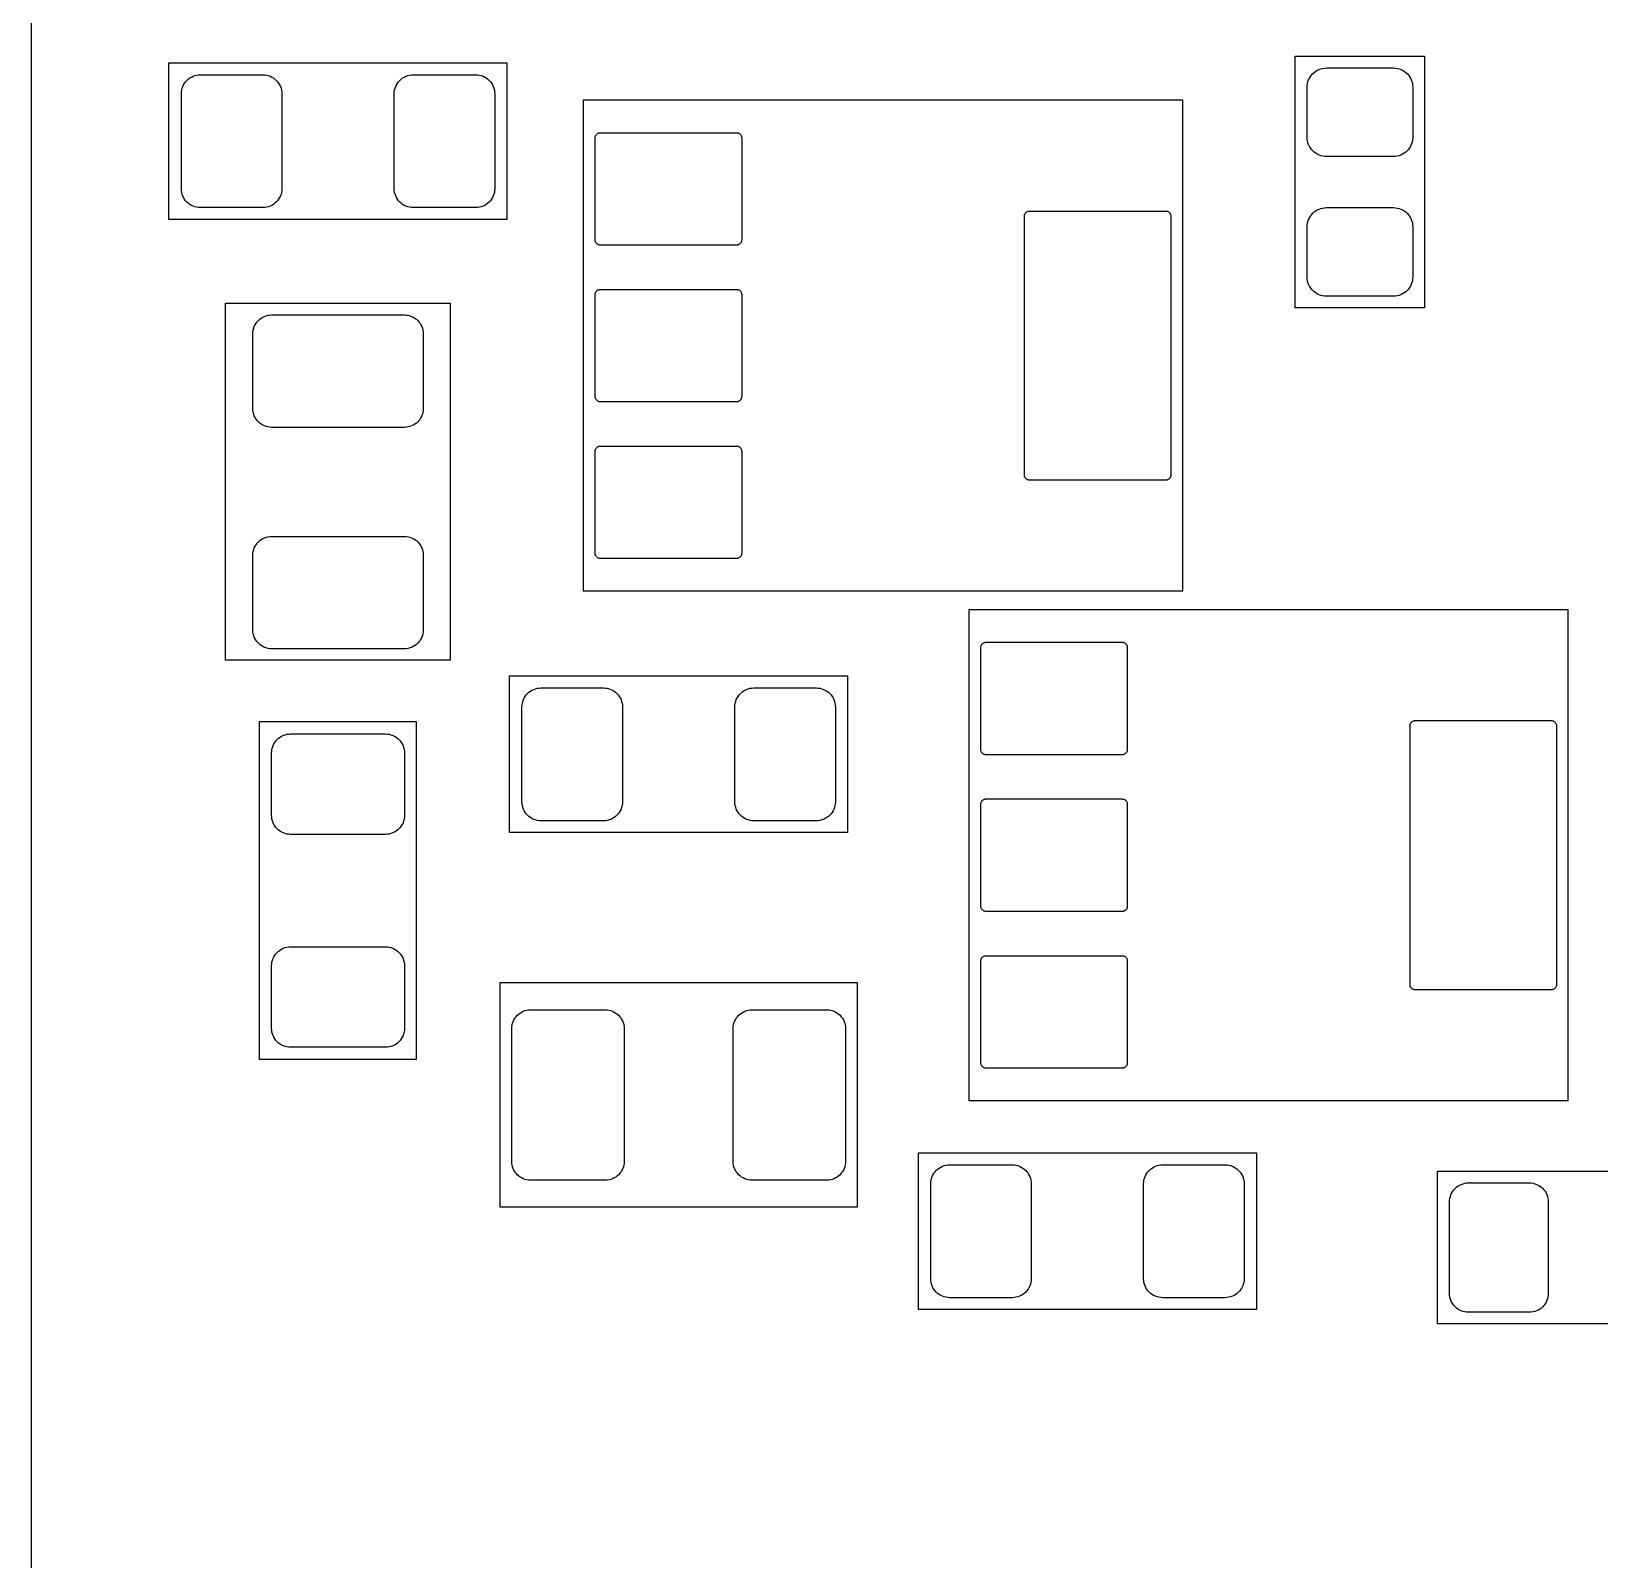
# Model space of a CAD drawing. Extents: x 0 to 143, y 0 to 190.
# Drawn here: x 0.07 to 23.09, y 127.75 to 150.18 of the extents above; entities that cross this region are included whole.
import ezdxf

# ---------------------------------------------------------------- set-up
doc = ezdxf.new("R2010")
doc.units = 0

msp = doc.modelspace()

# ---------------------------------------------------------------- linework, layer by layer
at = {"layer": 'Layer 1', "color": 7}
for points in [[(0.07366, 93.07282), (0.07366, 180.0729)], [(2.09296, 149.72244), (7.05358, 149.72244)], [(2.09296, 147.4212), (2.09296, 149.72244)], [(7.05358, 149.72244), (7.05358, 147.4212)], [(18.62328, 146.12326), (18.62328, 149.8215)], [(18.62328, 149.8215), (20.5232, 149.8215)], [(20.5232, 149.8215), (20.5232, 146.12326)], [(8.17372, 149.17126), (8.17372, 141.9729)], [(16.97482, 149.17126), (8.17372, 149.17126)], [(16.97482, 141.9729), (16.97482, 149.17126)], [(7.05358, 147.4212), (2.09296, 147.4212)], [(2.92354, 140.95182), (2.92354, 146.19184)], [(2.92354, 146.19184), (6.223, 146.19184)], [(6.223, 146.19184), (6.223, 140.95182)], [(20.5232, 146.12326), (18.62328, 146.12326)], [(8.17372, 141.9729), (16.97482, 141.9729)], [(13.83284, 141.6935), (13.83284, 134.4926)], [(22.63394, 141.6935), (13.83284, 141.6935)], [(22.63394, 134.4926), (22.63394, 141.6935)], [(6.223, 140.95182), (2.92354, 140.95182)], [(7.09422, 140.72322), (12.05484, 140.72322)], [(7.09422, 138.42198), (7.09422, 140.72322)], [(12.05484, 140.72322), (12.05484, 138.42198)], [(3.42392, 140.05266), (5.72262, 140.05266)], [(3.42392, 135.09204), (3.42392, 140.05266)], [(5.72262, 140.05266), (5.72262, 135.09204)], [(12.05484, 138.42198), (7.09422, 138.42198)], [(6.95452, 136.22234), (12.19454, 136.22234)], [(6.95452, 132.92288), (6.95452, 136.22234)], [(12.19454, 136.22234), (12.19454, 132.92288)], [(5.72262, 135.09204), (3.42392, 135.09204)], [(13.83284, 134.4926), (22.63394, 134.4926)], [(13.0937, 133.72298), (18.05432, 133.72298)], [(13.0937, 131.42174), (13.0937, 133.72298)], [(18.05432, 133.72298), (18.05432, 131.42174)], [(20.7137, 133.4512), (25.61336, 133.4512)], [(20.7137, 131.21346), (20.7137, 133.4512)], [(12.19454, 132.92288), (6.95452, 132.92288)], [(18.05432, 131.42174), (13.0937, 131.42174)], [(25.61336, 131.21346), (20.7137, 131.21346)]]:
    msp.add_lwpolyline(points, dxfattribs=at)
at = {"layer": 'Layer 1', "color": 16}
for points in [[(20.095083, 149.644716), (20.12254, 149.640652), (20.149439, 149.633794), (20.17555, 149.624396), (20.20062, 149.612712), (20.224394, 149.598488), (20.24667, 149.581724), (20.267219, 149.563182), (20.285862, 149.542608), (20.302372, 149.52051), (20.316622, 149.496634), (20.328484, 149.471488), (20.337831, 149.445326), (20.344562, 149.418402), (20.348651, 149.39097), (20.349997, 149.363284), (20.349997, 148.628716), (20.348651, 148.60103), (20.344562, 148.573598), (20.337831, 148.546674), (20.328484, 148.520512), (20.316622, 148.495366), (20.302372, 148.47149), (20.285862, 148.449392), (20.267219, 148.428818), (20.24667, 148.410022), (20.224394, 148.393512), (20.20062, 148.379288), (20.17555, 148.367604), (20.149439, 148.358206), (20.12254, 148.351348), (20.095083, 148.347284), (20.067397, 148.346014), (19.082614, 148.346014), (19.054902, 148.347284), (19.02747, 148.351348), (19.000572, 148.358206), (18.97446, 148.367604), (18.949391, 148.379288), (18.925591, 148.393512), (18.903315, 148.410022), (18.882766, 148.428818), (18.864148, 148.449392), (18.847638, 148.47149), (18.833363, 148.495366), (18.821502, 148.520512), (18.81218, 148.546674), (18.805423, 148.573598), (18.801359, 148.60103), (18.800013, 148.628716), (18.800013, 149.363284), (18.801359, 149.39097), (18.805423, 149.418402), (18.81218, 149.445326), (18.821502, 149.471488), (18.833363, 149.496634), (18.847638, 149.52051), (18.864148, 149.542608), (18.882766, 149.563182), (18.903315, 149.581724), (18.925591, 149.598488), (18.949391, 149.612712), (18.97446, 149.624396), (19.000572, 149.633794), (19.02747, 149.640652), (19.054902, 149.644716), (19.082614, 149.645986), (20.067397, 149.645986), (20.095083, 149.644716)], [(3.498977, 149.54464), (3.526003, 149.540576), (3.552495, 149.533972), (3.5782, 149.524828), (3.602888, 149.513144), (3.626307, 149.499174), (3.648253, 149.482918), (3.668497, 149.464376), (3.686835, 149.44431), (3.703091, 149.422212), (3.717138, 149.398844), (3.728822, 149.374206), (3.738016, 149.348552), (3.744646, 149.321882), (3.748659, 149.294958), (3.750005, 149.26778), (3.750005, 147.874336), (3.748659, 147.846904), (3.744646, 147.81998), (3.738016, 147.793564), (3.728822, 147.76791), (3.717138, 147.743018), (3.703091, 147.71965), (3.686835, 147.697806), (3.668497, 147.677486), (3.648253, 147.659198), (3.626307, 147.642942), (3.602888, 147.628972), (3.5782, 147.617288), (3.552495, 147.60789), (3.526003, 147.601286), (3.498977, 147.597222), (3.471697, 147.595952), (2.55331, 147.595952), (2.52602, 147.597222), (2.499007, 147.601286), (2.472512, 147.60789), (2.4468, 147.617288), (2.422111, 147.628972), (2.398685, 147.642942), (2.376749, 147.659198), (2.356513, 147.677486), (2.338172, 147.697806), (2.321903, 147.71965), (2.307862, 147.743018), (2.296185, 147.76791), (2.286983, 147.793564), (2.280349, 147.81998), (2.27634, 147.846904), (2.275002, 147.874336), (2.275002, 149.26778), (2.27634, 149.294958), (2.280349, 149.321882), (2.286983, 149.348552), (2.296185, 149.374206), (2.307862, 149.398844), (2.321903, 149.422212), (2.338172, 149.44431), (2.356513, 149.464376), (2.376749, 149.482918), (2.398685, 149.499174), (2.422111, 149.513144), (2.4468, 149.524828), (2.472512, 149.533972), (2.499007, 149.540576), (2.52602, 149.54464), (2.55331, 149.54591), (3.471697, 149.54591), (3.498977, 149.54464)], [(6.62399, 149.54464), (6.65099, 149.540576), (6.677482, 149.533972), (6.703212, 149.524828), (6.727901, 149.513144), (6.75132, 149.499174), (6.773266, 149.482918), (6.793484, 149.464376), (6.811823, 149.44431), (6.828104, 149.422212), (6.84215, 149.398844), (6.853809, 149.374206), (6.863029, 149.348552), (6.869659, 149.321882), (6.873672, 149.294958), (6.874993, 149.26778), (6.874993, 147.874336), (6.873672, 147.846904), (6.869659, 147.81998), (6.863029, 147.793564), (6.853809, 147.76791), (6.84215, 147.743018), (6.828104, 147.71965), (6.811823, 147.697806), (6.793484, 147.677486), (6.773266, 147.659198), (6.75132, 147.642942), (6.727901, 147.628972), (6.703212, 147.617288), (6.677482, 147.60789), (6.65099, 147.601286), (6.62399, 147.597222), (6.59671, 147.595952), (5.678297, 147.595952), (5.651017, 147.597222), (5.624017, 147.601286), (5.597525, 147.60789), (5.571795, 147.617288), (5.547106, 147.628972), (5.523687, 147.642942), (5.501742, 147.659198), (5.481523, 147.677486), (5.463184, 147.697806), (5.446903, 147.71965), (5.432857, 147.743018), (5.421173, 147.76791), (5.411978, 147.793564), (5.405349, 147.81998), (5.401335, 147.846904), (5.399989, 147.874336), (5.399989, 149.26778), (5.401335, 149.294958), (5.405349, 149.321882), (5.411978, 149.348552), (5.421173, 149.374206), (5.432857, 149.398844), (5.446903, 149.422212), (5.463184, 149.44431), (5.481523, 149.464376), (5.501742, 149.482918), (5.523687, 149.499174), (5.547106, 149.513144), (5.571795, 149.524828), (5.597525, 149.533972), (5.624017, 149.540576), (5.651017, 149.54464), (5.678297, 149.54591), (6.59671, 149.54591), (6.62399, 149.54464)], [(10.432364, 148.695518), (10.439629, 148.694502), (10.446766, 148.692724), (10.4537, 148.690184), (10.460355, 148.687136), (10.46668, 148.683326), (10.472572, 148.679008), (10.478033, 148.673928), (10.482986, 148.668594), (10.487355, 148.662752), (10.49114, 148.656402), (10.494289, 148.649798), (10.496779, 148.642686), (10.498557, 148.635574), (10.499649, 148.628462), (10.500004, 148.621096), (10.500004, 147.120972), (10.499649, 147.113606), (10.498557, 147.106494), (10.496779, 147.099128), (10.494289, 147.09227), (10.49114, 147.085666), (10.487355, 147.079316), (10.482986, 147.073474), (10.478033, 147.067886), (10.472572, 147.06306), (10.46668, 147.058742), (10.460355, 147.054932), (10.4537, 147.05163), (10.446766, 147.049344), (10.439629, 147.047566), (10.432364, 147.046296), (10.424998, 147.046042), (8.425002, 147.046042), (8.417662, 147.046296), (8.410372, 147.047566), (8.403234, 147.049344), (8.3963, 147.05163), (8.389645, 147.054932), (8.383321, 147.058742), (8.377428, 147.06306), (8.371967, 147.067886), (8.367014, 147.073474), (8.362645, 147.079316), (8.358861, 147.085666), (8.355711, 147.09227), (8.353222, 147.099128), (8.351444, 147.106494), (8.350352, 147.113606), (8.349996, 147.120972), (8.349996, 148.621096), (8.350352, 148.628462), (8.351444, 148.635574), (8.353222, 148.642686), (8.355711, 148.649798), (8.358861, 148.656402), (8.362645, 148.662752), (8.367014, 148.668594), (8.371967, 148.673928), (8.377428, 148.679008), (8.383321, 148.683326), (8.389645, 148.687136), (8.3963, 148.690184), (8.403234, 148.692724), (8.410372, 148.694502), (8.417662, 148.695518), (8.425002, 148.696026), (10.424998, 148.696026), (10.432364, 148.695518)], [(20.095083, 147.594682), (20.12254, 147.590618), (20.149439, 147.58376), (20.17555, 147.574362), (20.20062, 147.562678), (20.224394, 147.548454), (20.24667, 147.531944), (20.267219, 147.513148), (20.285862, 147.492574), (20.302372, 147.470476), (20.316622, 147.4466), (20.328484, 147.421454), (20.337831, 147.395546), (20.344562, 147.368622), (20.348651, 147.34119), (20.349997, 147.313504), (20.349997, 146.578682), (20.348651, 146.550996), (20.344562, 146.523564), (20.337831, 146.49664), (20.328484, 146.470478), (20.316622, 146.445332), (20.302372, 146.42171), (20.285862, 146.399358), (20.267219, 146.378784), (20.24667, 146.360242), (20.224394, 146.343732), (20.20062, 146.329254), (20.17555, 146.31757), (20.149439, 146.308172), (20.12254, 146.301314), (20.095083, 146.29725), (20.067397, 146.29598), (19.082614, 146.29598), (19.054902, 146.29725), (19.02747, 146.301314), (19.000572, 146.308172), (18.97446, 146.31757), (18.949391, 146.329254), (18.925591, 146.343732), (18.903315, 146.360242), (18.882766, 146.378784), (18.864148, 146.399358), (18.847638, 146.42171), (18.833363, 146.445332), (18.821502, 146.470478), (18.81218, 146.49664), (18.805423, 146.523564), (18.801359, 146.550996), (18.800013, 146.578682), (18.800013, 147.313504), (18.801359, 147.34119), (18.805423, 147.368622), (18.81218, 147.395546), (18.821502, 147.421454), (18.833363, 147.4466), (18.847638, 147.470476), (18.864148, 147.492574), (18.882766, 147.513148), (18.903315, 147.531944), (18.925591, 147.548454), (18.949391, 147.562678), (18.97446, 147.574362), (19.000572, 147.58376), (19.02747, 147.590618), (19.054902, 147.594682), (19.082614, 147.595952), (20.067397, 147.595952), (20.095083, 147.594682)], [(16.732352, 147.54566), (16.739641, 147.544644), (16.746779, 147.542866), (16.753713, 147.540326), (16.760368, 147.537024), (16.766667, 147.533468), (16.772585, 147.528896), (16.778046, 147.52407), (16.782974, 147.518482), (16.787368, 147.51264), (16.791153, 147.50629), (16.794302, 147.499686), (16.796766, 147.492828), (16.798569, 147.485716), (16.799636, 147.47835), (16.799992, 147.470984), (16.799992, 143.67089), (16.799636, 143.663524), (16.798569, 143.656412), (16.796766, 143.6493), (16.794302, 143.642188), (16.791153, 143.635584), (16.787368, 143.629234), (16.782974, 143.623392), (16.778046, 143.618058), (16.772585, 143.612978), (16.766667, 143.60866), (16.760368, 143.60485), (16.753713, 143.601802), (16.746779, 143.599262), (16.739641, 143.597484), (16.732352, 143.596468), (16.725011, 143.59596), (14.72499, 143.59596), (14.717649, 143.596468), (14.710359, 143.597484), (14.703222, 143.599262), (14.696288, 143.601802), (14.689658, 143.60485), (14.683334, 143.60866), (14.677415, 143.612978), (14.67198, 143.618058), (14.667027, 143.623392), (14.662633, 143.629234), (14.658848, 143.635584), (14.655698, 143.642188), (14.653235, 143.6493), (14.651431, 143.656412), (14.650364, 143.663524), (14.650009, 143.67089), (14.650009, 147.470984), (14.650364, 147.47835), (14.651431, 147.485716), (14.653235, 147.492828), (14.655698, 147.499686), (14.658848, 147.50629), (14.662633, 147.51264), (14.667027, 147.518482), (14.67198, 147.52407), (14.677415, 147.528896), (14.683334, 147.533468), (14.689658, 147.537024), (14.696288, 147.540326), (14.703222, 147.542866), (14.710359, 147.544644), (14.717649, 147.54566), (14.72499, 147.545914), (16.725011, 147.545914), (16.732352, 147.54566)], [(10.432364, 146.395548), (10.439629, 146.394532), (10.446766, 146.392754), (10.4537, 146.390214), (10.460355, 146.387166), (10.46668, 146.383356), (10.472572, 146.379038), (10.478033, 146.373958), (10.482986, 146.368624), (10.487355, 146.362782), (10.49114, 146.356432), (10.494289, 146.349828), (10.496779, 146.342716), (10.498557, 146.335604), (10.499649, 146.328238), (10.500004, 146.321126), (10.500004, 144.821002), (10.499649, 144.813636), (10.498557, 144.80627), (10.496779, 144.799158), (10.494289, 144.7923), (10.49114, 144.785696), (10.487355, 144.779346), (10.482986, 144.773504), (10.478033, 144.767916), (10.472572, 144.76309), (10.46668, 144.758518), (10.460355, 144.754962), (10.4537, 144.75166), (10.446766, 144.74912), (10.439629, 144.747342), (10.432364, 144.746326), (10.424998, 144.746072), (8.425002, 144.746072), (8.417662, 144.746326), (8.410372, 144.747342), (8.403234, 144.74912), (8.3963, 144.75166), (8.389645, 144.754962), (8.383321, 144.758518), (8.377428, 144.76309), (8.371967, 144.767916), (8.367014, 144.773504), (8.362645, 144.779346), (8.358861, 144.785696), (8.355711, 144.7923), (8.353222, 144.799158), (8.351444, 144.80627), (8.350352, 144.813636), (8.349996, 144.821002), (8.349996, 146.321126), (8.350352, 146.328238), (8.351444, 146.335604), (8.353222, 146.342716), (8.355711, 146.349828), (8.358861, 146.356432), (8.362645, 146.362782), (8.367014, 146.368624), (8.371967, 146.373958), (8.377428, 146.379038), (8.383321, 146.383356), (8.389645, 146.387166), (8.3963, 146.390214), (8.403234, 146.392754), (8.410372, 146.394532), (8.417662, 146.395548), (8.425002, 146.396056), (10.424998, 146.396056), (10.432364, 146.395548)], [(5.576951, 146.019628), (5.603646, 146.015818), (5.629834, 146.009214), (5.655234, 146.00007), (5.679643, 145.98864), (5.702783, 145.97467), (5.724449, 145.958668), (5.744464, 145.94038), (5.762574, 145.920568), (5.778652, 145.898724), (5.792521, 145.87561), (5.804078, 145.851226), (5.813171, 145.825826), (5.819724, 145.799664), (5.823687, 145.772994), (5.825007, 145.74607), (5.825007, 144.645996), (5.823687, 144.619072), (5.819724, 144.592402), (5.813171, 144.56624), (5.804078, 144.54084), (5.792521, 144.516456), (5.778652, 144.493342), (5.762574, 144.471498), (5.744464, 144.451432), (5.724449, 144.433398), (5.702783, 144.417396), (5.679643, 144.403426), (5.655234, 144.391996), (5.629834, 144.382852), (5.603646, 144.376248), (5.576951, 144.372438), (5.550002, 144.370914), (3.599993, 144.370914), (3.573043, 144.372438), (3.546348, 144.376248), (3.520161, 144.382852), (3.494761, 144.391996), (3.470377, 144.403426), (3.447212, 144.417396), (3.425546, 144.433398), (3.405556, 144.451432), (3.38742, 144.471498), (3.371342, 144.493342), (3.357474, 144.516456), (3.345942, 144.54084), (3.336849, 144.56624), (3.330296, 144.592402), (3.326333, 144.619072), (3.325012, 144.645996), (3.325012, 145.74607), (3.326333, 145.772994), (3.330296, 145.799664), (3.336849, 145.825826), (3.345942, 145.851226), (3.357474, 145.87561), (3.371342, 145.898724), (3.38742, 145.920568), (3.405556, 145.94038), (3.425546, 145.958668), (3.447212, 145.97467), (3.470377, 145.98864), (3.494761, 146.00007), (3.520161, 146.009214), (3.546348, 146.015818), (3.573043, 146.019628), (3.599993, 146.020898), (5.550002, 146.020898), (5.576951, 146.019628)], [(10.432364, 144.095578), (10.439629, 144.094562), (10.446766, 144.092784), (10.4537, 144.090244), (10.460355, 144.087196), (10.46668, 144.083386), (10.472572, 144.079068), (10.478033, 144.073988), (10.482986, 144.068654), (10.487355, 144.062558), (10.49114, 144.056462), (10.494289, 144.049604), (10.496779, 144.042746), (10.498557, 144.035634), (10.499649, 144.028268), (10.500004, 144.020902), (10.500004, 142.521032), (10.499649, 142.513666), (10.498557, 142.5063), (10.496779, 142.499188), (10.494289, 142.49233), (10.49114, 142.485726), (10.487355, 142.479376), (10.482986, 142.473534), (10.478033, 142.467946), (10.472572, 142.46312), (10.46668, 142.458548), (10.460355, 142.454738), (10.4537, 142.45169), (10.446766, 142.44915), (10.439629, 142.447372), (10.432364, 142.446356), (10.424998, 142.446102), (8.425002, 142.446102), (8.417662, 142.446356), (8.410372, 142.447372), (8.403234, 142.44915), (8.3963, 142.45169), (8.389645, 142.454738), (8.383321, 142.458548), (8.377428, 142.46312), (8.371967, 142.467946), (8.367014, 142.473534), (8.362645, 142.479376), (8.358861, 142.485726), (8.355711, 142.49233), (8.353222, 142.499188), (8.351444, 142.5063), (8.350352, 142.513666), (8.349996, 142.521032), (8.349996, 144.020902), (8.350352, 144.028268), (8.351444, 144.035634), (8.353222, 144.042746), (8.355711, 144.049604), (8.358861, 144.056462), (8.362645, 144.062558), (8.367014, 144.068654), (8.371967, 144.073988), (8.377428, 144.079068), (8.383321, 144.083386), (8.389645, 144.087196), (8.3963, 144.090244), (8.403234, 144.092784), (8.410372, 144.094562), (8.417662, 144.095578), (8.425002, 144.096086), (10.424998, 144.096086), (10.432364, 144.095578)], [(5.576951, 142.769698), (5.603646, 142.765634), (5.629834, 142.759284), (5.655234, 142.75014), (5.679643, 142.738456), (5.702783, 142.72474), (5.724449, 142.708484), (5.744464, 142.69045), (5.762574, 142.670384), (5.778652, 142.648794), (5.792521, 142.62568), (5.804078, 142.601296), (5.813171, 142.575896), (5.819724, 142.549734), (5.823687, 142.523064), (5.825007, 142.495886), (5.825007, 141.396066), (5.823687, 141.369142), (5.819724, 141.342472), (5.813171, 141.316056), (5.804078, 141.290656), (5.792521, 141.266272), (5.778652, 141.243158), (5.762574, 141.221568), (5.744464, 141.201502), (5.724449, 141.183468), (5.702783, 141.167466), (5.679643, 141.153496), (5.655234, 141.141812), (5.629834, 141.132922), (5.603646, 141.126318), (5.576951, 141.122254), (5.550002, 141.120984), (3.599993, 141.120984), (3.573043, 141.122254), (3.546348, 141.126318), (3.520161, 141.132922), (3.494761, 141.141812), (3.470377, 141.153496), (3.447212, 141.167466), (3.425546, 141.183468), (3.405556, 141.201502), (3.38742, 141.221568), (3.371342, 141.243158), (3.357474, 141.266272), (3.345942, 141.290656), (3.336849, 141.316056), (3.330296, 141.342472), (3.326333, 141.369142), (3.325012, 141.396066), (3.325012, 142.495886), (3.326333, 142.523064), (3.330296, 142.549734), (3.336849, 142.575896), (3.345942, 142.601296), (3.357474, 142.62568), (3.371342, 142.648794), (3.38742, 142.670384), (3.405556, 142.69045), (3.425546, 142.708484), (3.447212, 142.72474), (3.470377, 142.738456), (3.494761, 142.75014), (3.520161, 142.759284), (3.546348, 142.765634), (3.573043, 142.769698), (3.599993, 142.770968), (5.550002, 142.770968), (5.576951, 142.769698)], [(16.092348, 141.215726), (16.099638, 141.214456), (16.106775, 141.212678), (16.113709, 141.210392), (16.120364, 141.20709), (16.126663, 141.20328), (16.132581, 141.198962), (16.138042, 141.194136), (16.14297, 141.188548), (16.147364, 141.182706), (16.151149, 141.176356), (16.154298, 141.169752), (16.156762, 141.162894), (16.158566, 141.155528), (16.159632, 141.148416), (16.160013, 141.14105), (16.160013, 139.640926), (16.159632, 139.63356), (16.158566, 139.626448), (16.156762, 139.619336), (16.154298, 139.612224), (16.151149, 139.60562), (16.147364, 139.59927), (16.14297, 139.593428), (16.138042, 139.58784), (16.132581, 139.583014), (16.126663, 139.578696), (16.120364, 139.574886), (16.113709, 139.571584), (16.106775, 139.569298), (16.099638, 139.56752), (16.092348, 139.56625), (16.085007, 139.565996), (14.085011, 139.565996), (14.077645, 139.56625), (14.070381, 139.56752), (14.063218, 139.569298), (14.056309, 139.571584), (14.049654, 139.574886), (14.04333, 139.578696), (14.037412, 139.583014), (14.031976, 139.58784), (14.027023, 139.593428), (14.022629, 139.59927), (14.01887, 139.60562), (14.01572, 139.612224), (14.013231, 139.619336), (14.011453, 139.626448), (14.010361, 139.63356), (14.010005, 139.640926), (14.010005, 141.14105), (14.010361, 141.148416), (14.011453, 141.155528), (14.013231, 141.162894), (14.01572, 141.169752), (14.01887, 141.176356), (14.022629, 141.182706), (14.027023, 141.188548), (14.031976, 141.194136), (14.037412, 141.198962), (14.04333, 141.20328), (14.049654, 141.20709), (14.056309, 141.210392), (14.063218, 141.212678), (14.070381, 141.214456), (14.077645, 141.215726), (14.085011, 141.21598), (16.085007, 141.21598), (16.092348, 141.215726)], [(8.498992, 140.544658), (8.525993, 140.540594), (8.552485, 140.53399), (8.578215, 140.524846), (8.602904, 140.513162), (8.626323, 140.499192), (8.648243, 140.482936), (8.668487, 140.464394), (8.686825, 140.444328), (8.703107, 140.42223), (8.717128, 140.398862), (8.728812, 140.374224), (8.738006, 140.34857), (8.744661, 140.3219), (8.748649, 140.294976), (8.749995, 140.267798), (8.749995, 138.874354), (8.748649, 138.846922), (8.744661, 138.819998), (8.738006, 138.793582), (8.728812, 138.767674), (8.717128, 138.743036), (8.703107, 138.719668), (8.686825, 138.697824), (8.668487, 138.677504), (8.648243, 138.659216), (8.626323, 138.64296), (8.602904, 138.628736), (8.578215, 138.617306), (8.552485, 138.607908), (8.525993, 138.601304), (8.498992, 138.59724), (8.471713, 138.59597), (7.5533, 138.59597), (7.52602, 138.59724), (7.498994, 138.601304), (7.472502, 138.607908), (7.446797, 138.617306), (7.422109, 138.628736), (7.39869, 138.64296), (7.376744, 138.659216), (7.3565, 138.677504), (7.338162, 138.697824), (7.321906, 138.719668), (7.307859, 138.743036), (7.296175, 138.767674), (7.286981, 138.793582), (7.280351, 138.819998), (7.276338, 138.846922), (7.274992, 138.874354), (7.274992, 140.267798), (7.276338, 140.294976), (7.280351, 140.3219), (7.286981, 140.34857), (7.296175, 140.374224), (7.307859, 140.398862), (7.321906, 140.42223), (7.338162, 140.444328), (7.3565, 140.464394), (7.376744, 140.482936), (7.39869, 140.499192), (7.422109, 140.513162), (7.446797, 140.524846), (7.472502, 140.53399), (7.498994, 140.540594), (7.52602, 140.544658), (7.5533, 140.545928), (8.471713, 140.545928), (8.498992, 140.544658)], [(11.62398, 140.544658), (11.651005, 140.540594), (11.677498, 140.53399), (11.703202, 140.524846), (11.727891, 140.513162), (11.75131, 140.499192), (11.773256, 140.482936), (11.793499, 140.464394), (11.811838, 140.444328), (11.828094, 140.42223), (11.84214, 140.398862), (11.853824, 140.374224), (11.863019, 140.34857), (11.869649, 140.3219), (11.873662, 140.294976), (11.875008, 140.267798), (11.875008, 138.874354), (11.873662, 138.846922), (11.869649, 138.819998), (11.863019, 138.793582), (11.853824, 138.767674), (11.84214, 138.743036), (11.828094, 138.719668), (11.811838, 138.697824), (11.793499, 138.677504), (11.773256, 138.659216), (11.75131, 138.64296), (11.727891, 138.628736), (11.703202, 138.617306), (11.677498, 138.607908), (11.651005, 138.601304), (11.62398, 138.59724), (11.5967, 138.59597), (10.678287, 138.59597), (10.651033, 138.59724), (10.624007, 138.601304), (10.597515, 138.607908), (10.57181, 138.617306), (10.547121, 138.628736), (10.523677, 138.64296), (10.501757, 138.659216), (10.481513, 138.677504), (10.463174, 138.697824), (10.446893, 138.719668), (10.432872, 138.743036), (10.421188, 138.767674), (10.411993, 138.793582), (10.405339, 138.819998), (10.401351, 138.846922), (10.400005, 138.874354), (10.400005, 140.267798), (10.401351, 140.294976), (10.405339, 140.3219), (10.411993, 140.34857), (10.421188, 140.374224), (10.432872, 140.398862), (10.446893, 140.42223), (10.463174, 140.444328), (10.481513, 140.464394), (10.501757, 140.482936), (10.523677, 140.499192), (10.547121, 140.513162), (10.57181, 140.524846), (10.597515, 140.53399), (10.624007, 140.540594), (10.651033, 140.544658), (10.678287, 140.545928), (11.5967, 140.545928), (11.62398, 140.544658)], [(22.392361, 140.065614), (22.399625, 140.064598), (22.406762, 140.06282), (22.413697, 140.06028), (22.420351, 140.057232), (22.426676, 140.053422), (22.432569, 140.04885), (22.43803, 140.044024), (22.442983, 140.03869), (22.447352, 140.032594), (22.451136, 140.026244), (22.454286, 140.01964), (22.456775, 140.012782), (22.458553, 140.00567), (22.459645, 139.998304), (22.460001, 139.990938), (22.460001, 136.191098), (22.459645, 136.183732), (22.458553, 136.176366), (22.456775, 136.169254), (22.454286, 136.162396), (22.451136, 136.155538), (22.447352, 136.149442), (22.442983, 136.143346), (22.43803, 136.138012), (22.432569, 136.132932), (22.426676, 136.128614), (22.420351, 136.124804), (22.413697, 136.121756), (22.406762, 136.119216), (22.399625, 136.117438), (22.392361, 136.116422), (22.384995, 136.115914), (20.384999, 136.115914), (20.377658, 136.116422), (20.370368, 136.117438), (20.363231, 136.119216), (20.356297, 136.121756), (20.349642, 136.124804), (20.343343, 136.128614), (20.337424, 136.132932), (20.331963, 136.138012), (20.327036, 136.143346), (20.322642, 136.149442), (20.318857, 136.155538), (20.315707, 136.162396), (20.313218, 136.169254), (20.31144, 136.176366), (20.310373, 136.183732), (20.309992, 136.191098), (20.309992, 139.990938), (20.310373, 139.998304), (20.31144, 140.00567), (20.313218, 140.012782), (20.315707, 140.01964), (20.318857, 140.026244), (20.322642, 140.032594), (20.327036, 140.03869), (20.331963, 140.044024), (20.337424, 140.04885), (20.343343, 140.053422), (20.349642, 140.057232), (20.356297, 140.06028), (20.363231, 140.06282), (20.370368, 140.064598), (20.377658, 140.065614), (20.384999, 140.066122), (22.384995, 140.066122), (22.392361, 140.065614)], [(5.298973, 139.86978), (5.325999, 139.865716), (5.352491, 139.859112), (5.378196, 139.849714), (5.402885, 139.83803), (5.426329, 139.82406), (5.448249, 139.807804), (5.468493, 139.789516), (5.486832, 139.769196), (5.503088, 139.747352), (5.517134, 139.723984), (5.528818, 139.699092), (5.538013, 139.673438), (5.544642, 139.647022), (5.548655, 139.620098), (5.550002, 139.592666), (5.550002, 138.674202), (5.548655, 138.647024), (5.544642, 138.6201), (5.538013, 138.59343), (5.528818, 138.567776), (5.517134, 138.543138), (5.503088, 138.51977), (5.486832, 138.497672), (5.468493, 138.477606), (5.448249, 138.459064), (5.426329, 138.442808), (5.402885, 138.428838), (5.378196, 138.417154), (5.352491, 138.40801), (5.325999, 138.401406), (5.298973, 138.397342), (5.271694, 138.396072), (3.878301, 138.396072), (3.851021, 138.397342), (3.823995, 138.401406), (3.797503, 138.40801), (3.771798, 138.417154), (3.74711, 138.428838), (3.723691, 138.442808), (3.701745, 138.459064), (3.681501, 138.477606), (3.663163, 138.497672), (3.646907, 138.51977), (3.63286, 138.543138), (3.621176, 138.567776), (3.611982, 138.59343), (3.605352, 138.6201), (3.601339, 138.647024), (3.599993, 138.674202), (3.599993, 139.592666), (3.601339, 139.620098), (3.605352, 139.647022), (3.611982, 139.673438), (3.621176, 139.699092), (3.63286, 139.723984), (3.646907, 139.747352), (3.663163, 139.769196), (3.681501, 139.789516), (3.701745, 139.807804), (3.723691, 139.82406), (3.74711, 139.83803), (3.771798, 139.849714), (3.797503, 139.859112), (3.823995, 139.865716), (3.851021, 139.86978), (3.878301, 139.87105), (5.271694, 139.87105), (5.298973, 139.86978)], [(16.092348, 138.915756), (16.099638, 138.914486), (16.106775, 138.912708), (16.113709, 138.910168), (16.120364, 138.90712), (16.126663, 138.90331), (16.132581, 138.898992), (16.138042, 138.893912), (16.14297, 138.888578), (16.147364, 138.882736), (16.151149, 138.876386), (16.154298, 138.869782), (16.156762, 138.86267), (16.158566, 138.855558), (16.159632, 138.848446), (16.160013, 138.84108), (16.160013, 137.340956), (16.159632, 137.33359), (16.158566, 137.326478), (16.156762, 137.319112), (16.154298, 137.312254), (16.151149, 137.30565), (16.147364, 137.2993), (16.14297, 137.293458), (16.138042, 137.28787), (16.132581, 137.283044), (16.126663, 137.278726), (16.120364, 137.274916), (16.113709, 137.271614), (16.106775, 137.269328), (16.099638, 137.26755), (16.092348, 137.26628), (16.085007, 137.266026), (14.085011, 137.266026), (14.077645, 137.26628), (14.070381, 137.26755), (14.063218, 137.269328), (14.056309, 137.271614), (14.049654, 137.274916), (14.04333, 137.278726), (14.037412, 137.283044), (14.031976, 137.28787), (14.027023, 137.293458), (14.022629, 137.2993), (14.01887, 137.30565), (14.01572, 137.312254), (14.013231, 137.319112), (14.011453, 137.326478), (14.010361, 137.33359), (14.010005, 137.340956), (14.010005, 138.84108), (14.010361, 138.848446), (14.011453, 138.855558), (14.013231, 138.86267), (14.01572, 138.869782), (14.01887, 138.876386), (14.022629, 138.882736), (14.027023, 138.888578), (14.031976, 138.893912), (14.037412, 138.898992), (14.04333, 138.90331), (14.049654, 138.90712), (14.056309, 138.910168), (14.063218, 138.912708), (14.070381, 138.914486), (14.077645, 138.915756), (14.085011, 138.91601), (16.085007, 138.91601), (16.092348, 138.915756)], [(5.298973, 136.744564), (5.325999, 136.740754), (5.352491, 136.733896), (5.378196, 136.724752), (5.402885, 136.713068), (5.426329, 136.699098), (5.448249, 136.682842), (5.468493, 136.664554), (5.486832, 136.644234), (5.503088, 136.62239), (5.517134, 136.598768), (5.528818, 136.57413), (5.538013, 136.548476), (5.544642, 136.52206), (5.548655, 136.494882), (5.550002, 136.467704), (5.550002, 135.54924), (5.548655, 135.522062), (5.544642, 135.494884), (5.538013, 135.468468), (5.528818, 135.442814), (5.517134, 135.418176), (5.503088, 135.394808), (5.486832, 135.37271), (5.468493, 135.35239), (5.448249, 135.334102), (5.426329, 135.317846), (5.402885, 135.303876), (5.378196, 135.292192), (5.352491, 135.283048), (5.325999, 135.276444), (5.298973, 135.27238), (5.271694, 135.27111), (3.878301, 135.27111), (3.851021, 135.27238), (3.823995, 135.276444), (3.797503, 135.283048), (3.771798, 135.292192), (3.74711, 135.303876), (3.723691, 135.317846), (3.701745, 135.334102), (3.681501, 135.35239), (3.663163, 135.37271), (3.646907, 135.394808), (3.63286, 135.418176), (3.621176, 135.442814), (3.611982, 135.468468), (3.605352, 135.494884), (3.601339, 135.522062), (3.599993, 135.54924), (3.599993, 136.467704), (3.601339, 136.494882), (3.605352, 136.52206), (3.611982, 136.548476), (3.621176, 136.57413), (3.63286, 136.598768), (3.646907, 136.62239), (3.663163, 136.644234), (3.681501, 136.664554), (3.701745, 136.682842), (3.723691, 136.699098), (3.74711, 136.713068), (3.771798, 136.724752), (3.797503, 136.733896), (3.823995, 136.740754), (3.851021, 136.744564), (3.878301, 136.746088), (5.271694, 136.746088), (5.298973, 136.744564)], [(16.092348, 136.615532), (16.099638, 136.614516), (16.106775, 136.612738), (16.113709, 136.610198), (16.120364, 136.60715), (16.126663, 136.60334), (16.132581, 136.599022), (16.138042, 136.593942), (16.14297, 136.588608), (16.147364, 136.582766), (16.151149, 136.576416), (16.154298, 136.569812), (16.156762, 136.5627), (16.158566, 136.555588), (16.159632, 136.548476), (16.160013, 136.54111), (16.160013, 135.040986), (16.159632, 135.03362), (16.158566, 135.026254), (16.156762, 135.019142), (16.154298, 135.012284), (16.151149, 135.00568), (16.147364, 134.99933), (16.14297, 134.993488), (16.138042, 134.9879), (16.132581, 134.983074), (16.126663, 134.978756), (16.120364, 134.974946), (16.113709, 134.971644), (16.106775, 134.969104), (16.099638, 134.967326), (16.092348, 134.96631), (16.085007, 134.966056), (14.085011, 134.966056), (14.077645, 134.96631), (14.070381, 134.967326), (14.063218, 134.969104), (14.056309, 134.971644), (14.049654, 134.974946), (14.04333, 134.978756), (14.037412, 134.983074), (14.031976, 134.9879), (14.027023, 134.993488), (14.022629, 134.99933), (14.01887, 135.00568), (14.01572, 135.012284), (14.013231, 135.019142), (14.011453, 135.026254), (14.010361, 135.03362), (14.010005, 135.040986), (14.010005, 136.54111), (14.010361, 136.548476), (14.011453, 136.555588), (14.013231, 136.5627), (14.01572, 136.569812), (14.01887, 136.576416), (14.022629, 136.582766), (14.027023, 136.588608), (14.031976, 136.593942), (14.037412, 136.599022), (14.04333, 136.60334), (14.049654, 136.60715), (14.056309, 136.610198), (14.063218, 136.612738), (14.070381, 136.614516), (14.077645, 136.615532), (14.085011, 136.61604), (16.085007, 136.61604), (16.092348, 136.615532)], [(8.526958, 135.81975), (8.553653, 135.815686), (8.579841, 135.809082), (8.605241, 135.800192), (8.629625, 135.788508), (8.652789, 135.774538), (8.674456, 135.758536), (8.694445, 135.740502), (8.712581, 135.720436), (8.728659, 135.698846), (8.742528, 135.675732), (8.754059, 135.651348), (8.763152, 135.625948), (8.769706, 135.599532), (8.773668, 135.572862), (8.774989, 135.545938), (8.774989, 133.59598), (8.773668, 133.569056), (8.769706, 133.542386), (8.763152, 133.516224), (8.754059, 133.490824), (8.742528, 133.46644), (8.728659, 133.443326), (8.712581, 133.421482), (8.694445, 133.40167), (8.674456, 133.383382), (8.652789, 133.36738), (8.629625, 133.35341), (8.605241, 133.34198), (8.579841, 133.332836), (8.553653, 133.326232), (8.526958, 133.322422), (8.500008, 133.320898), (7.400011, 133.320898), (7.373036, 133.322422), (7.34634, 133.326232), (7.320178, 133.332836), (7.294753, 133.34198), (7.270369, 133.35341), (7.24723, 133.36738), (7.225538, 133.383382), (7.205548, 133.40167), (7.187413, 133.421482), (7.171334, 133.443326), (7.157466, 133.46644), (7.145934, 133.490824), (7.136841, 133.516224), (7.130288, 133.542386), (7.126326, 133.569056), (7.125005, 133.59598), (7.125005, 135.545938), (7.126326, 135.572862), (7.130288, 135.599532), (7.136841, 135.625948), (7.145934, 135.651348), (7.157466, 135.675732), (7.171334, 135.698846), (7.187413, 135.720436), (7.205548, 135.740502), (7.225538, 135.758536), (7.24723, 135.774538), (7.270369, 135.788508), (7.294753, 135.800192), (7.320178, 135.809082), (7.34634, 135.815686), (7.373036, 135.81975), (7.400011, 135.82102), (8.500008, 135.82102), (8.526958, 135.81975)], [(11.776964, 135.81975), (11.803659, 135.815686), (11.829821, 135.809082), (11.855247, 135.800192), (11.879631, 135.788508), (11.902796, 135.774538), (11.924462, 135.758536), (11.944452, 135.740502), (11.962587, 135.720436), (11.978665, 135.698846), (11.992534, 135.675732), (12.004065, 135.651348), (12.013159, 135.625948), (12.019712, 135.599532), (12.023674, 135.572862), (12.024995, 135.545938), (12.024995, 133.59598), (12.023674, 133.569056), (12.019712, 133.542386), (12.013159, 133.516224), (12.004065, 133.490824), (11.992534, 133.46644), (11.978665, 133.443326), (11.962587, 133.421482), (11.944452, 133.40167), (11.924462, 133.383382), (11.902796, 133.36738), (11.879631, 133.35341), (11.855247, 133.34198), (11.829821, 133.332836), (11.803659, 133.326232), (11.776964, 133.322422), (11.749989, 133.320898), (10.649991, 133.320898), (10.623042, 133.322422), (10.596347, 133.326232), (10.570185, 133.332836), (10.544759, 133.34198), (10.520375, 133.35341), (10.49721, 133.36738), (10.475544, 133.383382), (10.455554, 133.40167), (10.437419, 133.421482), (10.421341, 133.443326), (10.407472, 133.46644), (10.395941, 133.490824), (10.386847, 133.516224), (10.380294, 133.542386), (10.376332, 133.569056), (10.375011, 133.59598), (10.375011, 135.545938), (10.376332, 135.572862), (10.380294, 135.599532), (10.386847, 135.625948), (10.395941, 135.651348), (10.407472, 135.675732), (10.421341, 135.698846), (10.437419, 135.720436), (10.455554, 135.740502), (10.475544, 135.758536), (10.49721, 135.774538), (10.520375, 135.788508), (10.544759, 135.800192), (10.570185, 135.809082), (10.596347, 135.815686), (10.623042, 135.81975), (10.649991, 135.82102), (11.749989, 135.82102), (11.776964, 135.81975)], [(14.49898, 133.544672), (14.526006, 133.540608), (14.552498, 133.534004), (14.578203, 133.52486), (14.602892, 133.513176), (14.626311, 133.499206), (14.648256, 133.48295), (14.6685, 133.464408), (14.686839, 133.444342), (14.703095, 133.422244), (14.717141, 133.398876), (14.728825, 133.374238), (14.73802, 133.348584), (14.744649, 133.321914), (14.748662, 133.29499), (14.750009, 133.267812), (14.750009, 131.874368), (14.748662, 131.846936), (14.744649, 131.820012), (14.73802, 131.793596), (14.728825, 131.767688), (14.717141, 131.74305), (14.703095, 131.719682), (14.686839, 131.697838), (14.6685, 131.677518), (14.648256, 131.65923), (14.626311, 131.642974), (14.602892, 131.62875), (14.578203, 131.617066), (14.552498, 131.607922), (14.526006, 131.601318), (14.49898, 131.597254), (14.471701, 131.595984), (13.553288, 131.595984), (13.526033, 131.597254), (13.499008, 131.601318), (13.472516, 131.607922), (13.446811, 131.617066), (13.422122, 131.62875), (13.398678, 131.642974), (13.376758, 131.65923), (13.356514, 131.677518), (13.338175, 131.697838), (13.321894, 131.719682), (13.307873, 131.74305), (13.296189, 131.767688), (13.286994, 131.793596), (13.280339, 131.820012), (13.276351, 131.846936), (13.275005, 131.874368), (13.275005, 133.267812), (13.276351, 133.29499), (13.280339, 133.321914), (13.286994, 133.348584), (13.296189, 133.374238), (13.307873, 133.398876), (13.321894, 133.422244), (13.338175, 133.444342), (13.356514, 133.464408), (13.376758, 133.48295), (13.398678, 133.499206), (13.422122, 133.513176), (13.446811, 133.52486), (13.472516, 133.534004), (13.499008, 133.540608), (13.526033, 133.544672), (13.553288, 133.545942), (14.471701, 133.545942), (14.49898, 133.544672)], [(17.623993, 133.544672), (17.650993, 133.540608), (17.677486, 133.534004), (17.70319, 133.52486), (17.727905, 133.513176), (17.751323, 133.499206), (17.773244, 133.48295), (17.793487, 133.464408), (17.811826, 133.444342), (17.828108, 133.422244), (17.842128, 133.398876), (17.853812, 133.374238), (17.863007, 133.348584), (17.869662, 133.321914), (17.87365, 133.29499), (17.874996, 133.267812), (17.874996, 131.874368), (17.87365, 131.846936), (17.869662, 131.820012), (17.863007, 131.793596), (17.853812, 131.767688), (17.842128, 131.74305), (17.828108, 131.719682), (17.811826, 131.697838), (17.793487, 131.677518), (17.773244, 131.65923), (17.751323, 131.642974), (17.727905, 131.62875), (17.70319, 131.617066), (17.677486, 131.607922), (17.650993, 131.601318), (17.623993, 131.597254), (17.596714, 131.595984), (16.6783, 131.595984), (16.651021, 131.597254), (16.623995, 131.601318), (16.597503, 131.607922), (16.571798, 131.617066), (16.547109, 131.62875), (16.523691, 131.642974), (16.501745, 131.65923), (16.481501, 131.677518), (16.463162, 131.697838), (16.446906, 131.719682), (16.43286, 131.74305), (16.421176, 131.767688), (16.411981, 131.793596), (16.405352, 131.820012), (16.401339, 131.846936), (16.399993, 131.874368), (16.399993, 133.267812), (16.401339, 133.29499), (16.405352, 133.321914), (16.411981, 133.348584), (16.421176, 133.374238), (16.43286, 133.398876), (16.446906, 133.422244), (16.463162, 133.444342), (16.481501, 133.464408), (16.501745, 133.48295), (16.523691, 133.499206), (16.547109, 133.513176), (16.571798, 133.52486), (16.597503, 133.534004), (16.623995, 133.540608), (16.651021, 133.544672), (16.6783, 133.545942), (17.596714, 133.545942), (17.623993, 133.544672)], [(22.0885, 133.27975), (22.115551, 133.275686), (22.142094, 133.269082), (22.167875, 133.259684), (22.192615, 133.248), (22.216085, 133.23403), (22.238056, 133.217774), (22.258325, 133.199232), (22.276714, 133.179166), (22.292996, 133.157068), (22.307067, 133.1337), (22.318777, 133.108808), (22.327997, 133.083154), (22.334652, 133.056484), (22.338665, 133.02956), (22.340011, 133.002128), (22.340011, 131.659738), (22.338665, 131.63256), (22.334652, 131.605382), (22.327997, 131.578966), (22.318777, 131.553058), (22.307067, 131.52842), (22.292996, 131.505052), (22.276714, 131.482954), (22.258325, 131.462634), (22.238056, 131.444346), (22.216085, 131.42809), (22.192615, 131.413866), (22.167875, 131.402182), (22.142094, 131.393038), (22.115551, 131.386434), (22.0885, 131.38237), (22.061145, 131.3811), (21.168843, 131.3811), (21.141512, 131.38237), (21.114436, 131.386434), (21.087893, 131.393038), (21.062137, 131.402182), (21.037398, 131.413866), (21.013928, 131.42809), (20.991957, 131.444346), (20.971662, 131.462634), (20.953298, 131.482954), (20.936991, 131.505052), (20.92292, 131.52842), (20.911236, 131.553058), (20.902016, 131.578966), (20.895361, 131.605382), (20.891348, 131.63256), (20.890001, 131.659738), (20.890001, 133.002128), (20.891348, 133.02956), (20.895361, 133.056484), (20.902016, 133.083154), (20.911236, 133.108808), (20.92292, 133.1337), (20.936991, 133.157068), (20.953298, 133.179166), (20.971662, 133.199232), (20.991957, 133.217774), (21.013928, 133.23403), (21.037398, 133.248), (21.062137, 133.259684), (21.087893, 133.269082), (21.114436, 133.275686), (21.141512, 133.27975), (21.168843, 133.28102), (22.061145, 133.28102), (22.0885, 133.27975)]]:
    msp.add_lwpolyline(points, close=True, dxfattribs=at)

doc.saveas('drawing.dxf')
